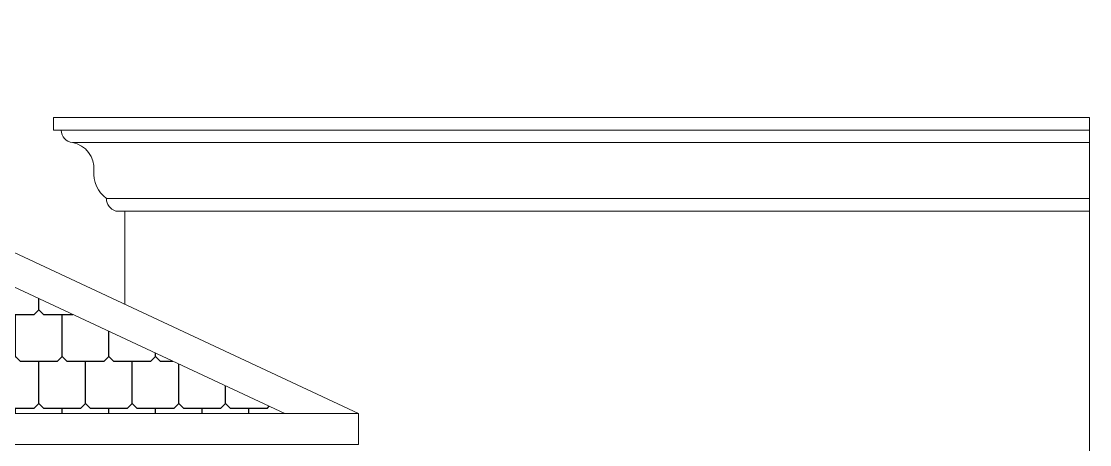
# Model space of a CAD drawing. Header units: millimetres. Extents: x -127141 to 682685, y -1234500 to 49778.
# Drawn here: x 445299 to 448732, y -177741 to -176382 of the extents above; entities that cross this region are included whole.
import ezdxf

# ---------------------------------------------------------------- set-up
doc = ezdxf.new("R2010")
doc.units = ezdxf.units.MM
doc.header["$MEASUREMENT"] = 0
doc.layers.add('-HATCH', color=8, linetype='Continuous', lineweight=5)
doc.layers.add('-LINE1', color=7, linetype='Continuous', lineweight=18)
doc.layers.add('13. NET HATCH', color=251, linetype='Continuous')

msp = doc.modelspace()

# ---------------------------------------------------------------- hatches: boundary and pattern name
at = {"layer": '13. NET HATCH'}
h = msp.add_hatch(dxfattribs=at)
h.set_pattern_fill('MAIGO-12', color=256, scale=300)
h.set_pattern_definition([(0, (160519.7097065315, 179676.1620441157), (75, 150), [120, -30, 120, -30]), (90, (160504.7097065315, 179691.1620441157), (-74.99999999999999, 150), [135, -165]), (45, (160489.7097065315, 179676.1620441157), (75.00000000142688, 150.0000000028537), [21.213203436, -403.0508651999999]), (135, (160519.7097065315, 179676.1620441157), (-75.00000000142684, 150.0000000028537), [21.213203436, -403.0508651999999])])
h.paths.add_polyline_path([(446145.1340961687, -177641.1696452687), (443681.754254488, -176492.4767601482), (441218.3744127902, -177641.1696452767)])

# ---------------------------------------------------------------- linework, layer by layer
at = {"layer": '-HATCH'}
for p, q in [((443681.754254488, -176492.4767601482), (446145.1340961719, -177641.1696452702)), ((445402.0338442799, -176731.1494997998), (448731.0582253068, -176731.1669853232)), ((448731.0582253068, -176951.1669853232), (445572.0338442799, -176951.1496629119))]:
    msp.add_line(p, q, dxfattribs=at)
msp.add_lwpolyline([(445462.9047920582, -176771.1496629118), (448731.0582253068, -176771.1669853232)], dxfattribs=at)
at = {"layer": '-LINE1', "lineweight": 20}
for p, q in [((443681.754254488, -176382.138968252), (446381.7542544836, -177641.1696452684)), ((448731.823651638, -176691.1669892877), (445402.0338442799, -176691.149662912)), ((445402.0338442799, -176691.149662912), (445402.0338442799, -176731.1496629119)), ((448731.823651638, -187241.1696452771), (448731.823651638, -176691.1669892877)), ((445402.0338442799, -176731.1496629119), (445427.033844215, -176731.1496629119)), ((448731.0582253068, -176991.1669853232), (445602.0338442799, -176991.1496629119)), ((445631.7542544882, -177291.4389016544), (445631.754254488, -176991.1669804095))]:
    msp.add_line(p, q, dxfattribs=at)
msp.add_lwpolyline([(446381.7542544836, -177641.1696452684), (446381.754254488, -177741.1696452771), (440981.754254488, -177741.1696452771), (440981.754254488, -177641.1696452771)], close=True, dxfattribs=at)
for centre, radius, start, end in [((445466.1475730621, -176732.1575610294), 39.12671258709199, 178.5239062323243, 265.2459325560541), ((445448.6797829038, -176853.0393878962), 83.1160510576991, 354.2247605605909, 80.14552278228635), ((445634.3055424205, -176868.8535175854), 103.2008717255551, 175.8599972609379, 232.8860018312241), ((445614.3125399324, -176950.6906411725), 42.28118738914273, 180.6220384676663, 253.1177568221013)]:
    msp.add_arc(centre, radius, start, end, dxfattribs=at)

doc.saveas('drawing.dxf')
